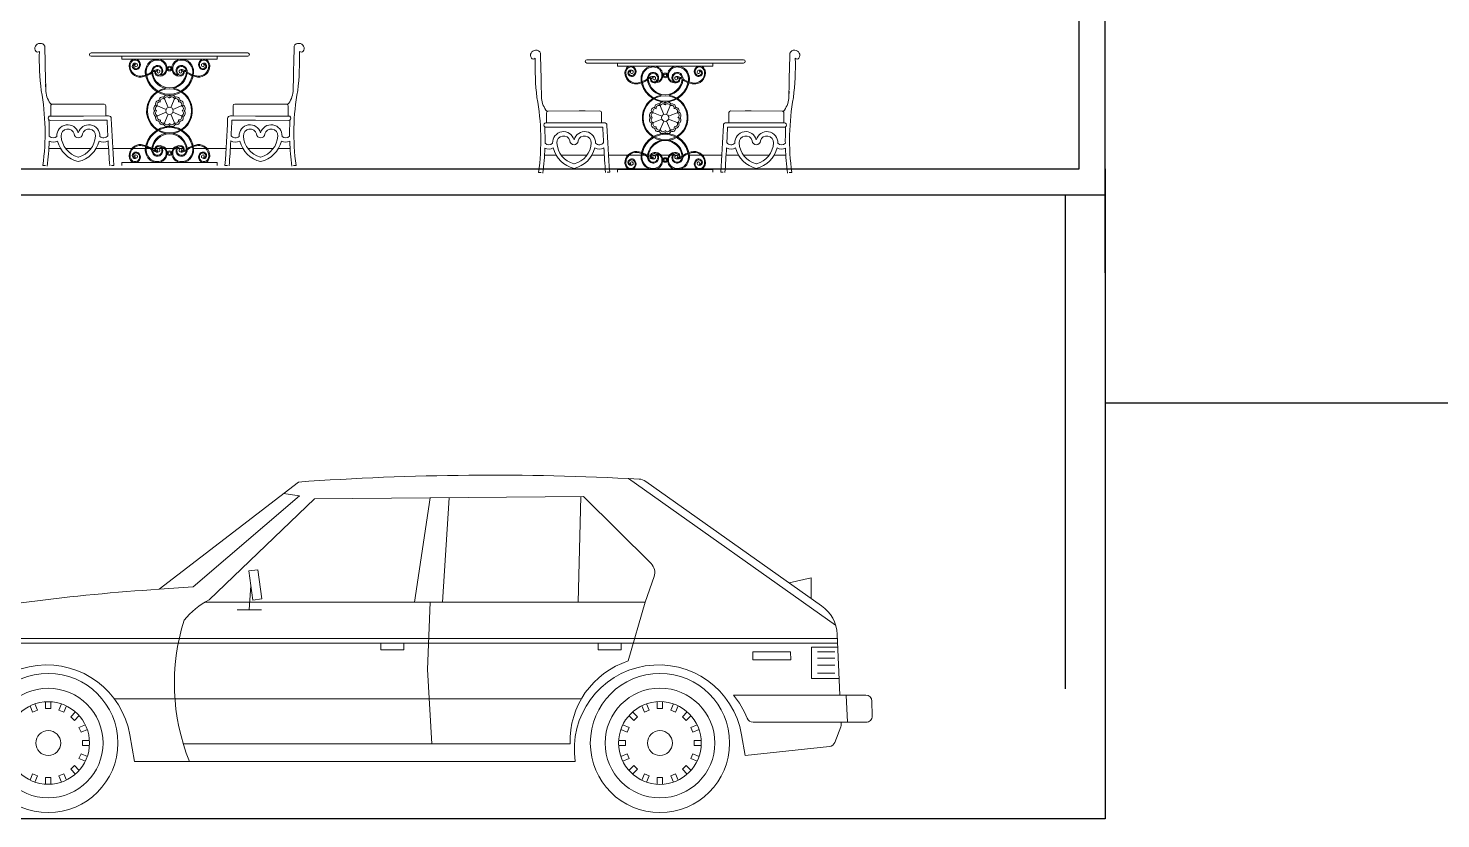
# Model space of a CAD drawing. Header units: millimetres. Extents: x 587797 to 2274247, y 1711 to 439204.
# Drawn here: x 934864 to 943014, y 238891 to 243452 of the extents above; entities that cross this region are included whole.
import ezdxf

# ---------------------------------------------------------------- set-up
doc = ezdxf.new("R2010")
doc.units = ezdxf.units.MM
doc.layers.add('finiture', color=7, linetype='Continuous', lineweight=20)

msp = doc.modelspace()

# ---------------------------------------------------------------- linework, layer by layer
for p, q in [((941078.06, 242641.185), (941078.06, 246391.185)), ((940928.06, 242641.185), (940928.06, 246241.185)), ((913928.06, 242641.185), (940928.06, 242641.185)), ((941078.06, 242041.185), (941078.06, 242641.185)), ((941078.06, 242641.185), (941078.06, 241741.185)), ((860928.06, 242491.185), (941078.06, 242491.185)), ((940848.962, 239641.185), (940848.962, 242491.185)), ((940848.962, 241741.185), (940848.962, 242491.185)), ((941078.06, 242491.185), (941078.06, 241291.185)), ((941078.06, 242041.185), (941078.06, 239641.185)), ((941078.06, 241291.185), (951165.362, 241291.185)), ((941078.06, 241291.185), (941078.06, 238891.185)), ((941078.06, 238891.185), (860698.06, 238891.185))]:
    msp.add_line(p, q)
at = {"layer": 'finiture', "linetype": 'Continuous'}
for p, q in [((935227.333, 243310.547), (936130.987, 243310.547)), ((935404.52, 243290.859), (935227.333, 243290.859)), ((935953.8, 243290.859), (936130.987, 243290.859)), ((938087.302, 243270.867), (938990.956, 243270.867)), ((938264.489, 243251.18), (938087.302, 243251.18)), ((938813.769, 243251.18), (938990.956, 243251.18))]:
    msp.add_line(p, q, dxfattribs=at)
at = {"layer": 'finiture'}
for p, q in [((935404.52, 243274.063), (935404.52, 243290.859)), ((935404.52, 243290.859), (935953.8, 243290.859)), ((935404.52, 243274.063), (935953.8, 243274.063)), ((935953.8, 243274.063), (935953.8, 243290.859)), ((938264.489, 243234.383), (938264.489, 243251.18)), ((938264.489, 243251.18), (938813.769, 243251.18)), ((938813.769, 243234.383), (938813.769, 243251.18)), ((938264.489, 243234.383), (938813.769, 243234.383)), ((935004.688, 243014.614), (935302.006, 243015.15)), ((935182.878, 243014.882), (935217.719, 243015.023)), ((935601.164, 243008.135), (935659.661, 242983.905)), ((935646.853, 243053.824), (935671.083, 242995.327)), ((935711.467, 243053.824), (935687.237, 242995.327)), ((935757.156, 243008.135), (935698.659, 242983.905)), ((936353.632, 243014.614), (936056.314, 243015.15)), ((936175.442, 243014.882), (936140.601, 243015.023)), ((938506.822, 243014.145), (938531.052, 242955.648)), ((938571.436, 243014.145), (938547.206, 242955.648)), ((935182.982, 242945.976), (934990.205, 242945.686)), ((934994.948, 242945.693), (934994.859, 243004.756)), ((935182.982, 242945.976), (935316.697, 242946.265)), ((935311.953, 242946.258), (935311.865, 243005.321)), ((935316.697, 242946.265), (935326.987, 242946.709)), ((935601.164, 242943.521), (935659.661, 242967.752)), ((935671.083, 242956.329), (935646.853, 242897.833)), ((935711.467, 242897.833), (935687.237, 242956.329)), ((935757.156, 242943.521), (935698.659, 242967.752)), ((936041.623, 242946.265), (936031.333, 242946.709)), ((936175.338, 242945.976), (936041.623, 242946.265)), ((936046.367, 242946.258), (936046.455, 243005.321)), ((936175.338, 242945.976), (936368.115, 242945.686)), ((936363.372, 242945.693), (936363.461, 243004.756)), ((937854.917, 242906.014), (937854.828, 242965.076)), ((937864.657, 242974.934), (938161.975, 242975.47)), ((938042.847, 242975.202), (938077.688, 242975.343)), ((938171.922, 242906.579), (938171.834, 242965.641)), ((938461.133, 242968.456), (938519.63, 242944.225)), ((938461.133, 242903.842), (938519.63, 242928.072)), ((938617.125, 242968.456), (938558.628, 242944.225)), ((938617.125, 242903.842), (938558.628, 242928.072)), ((938906.336, 242906.579), (938906.424, 242965.641)), ((939213.601, 242974.934), (938916.283, 242975.47)), ((939035.411, 242975.202), (939000.57, 242975.343)), ((939223.341, 242906.014), (939223.429, 242965.076)), ((935183.019, 242921.367), (934984.105, 242921.068)), ((935183.019, 242921.367), (935319.218, 242921.664)), ((936175.301, 242921.367), (936039.102, 242921.664)), ((936175.301, 242921.367), (936374.215, 242921.068)), ((938042.988, 242881.687), (937844.074, 242881.388)), ((938042.951, 242906.296), (937850.174, 242906.006)), ((938042.951, 242906.296), (938176.666, 242906.586)), ((938042.988, 242881.687), (938179.187, 242881.984)), ((938176.666, 242906.586), (938186.956, 242907.03)), ((938531.052, 242916.65), (938506.822, 242858.153)), ((938571.436, 242858.153), (938547.206, 242916.65)), ((938901.592, 242906.586), (938891.302, 242907.03)), ((939035.27, 242881.687), (938899.071, 242881.984)), ((939035.307, 242906.296), (938901.592, 242906.586)), ((939035.27, 242881.687), (939234.184, 242881.388)), ((939035.307, 242906.296), (939228.084, 242906.006)), ((934983.29, 242759.298), (935050.474, 242759.298)), ((935079.795, 242759.298), (935226.9, 242759.298)), ((935256.221, 242759.298), (935327.877, 242759.298)), ((935352.532, 242759.298), (935462.782, 242759.298)), ((935469.992, 242759.298), (935539.91, 242759.298)), ((935545.178, 242759.298), (935576.86, 242759.298)), ((935582.158, 242759.298), (935594.651, 242759.298)), ((935600.237, 242759.298), (935631.809, 242759.298)), ((935637.791, 242759.298), (935648.992, 242759.298)), ((935656.089, 242759.298), (935702.232, 242759.298)), ((935702.232, 242759.298), (935656.089, 242759.298)), ((935720.529, 242759.298), (935709.328, 242759.298)), ((935758.083, 242759.298), (935726.511, 242759.298)), ((935888.328, 242759.298), (935818.41, 242759.298)), ((936005.788, 242759.298), (935895.538, 242759.298)), ((936102.099, 242759.298), (936030.443, 242759.298)), ((936278.525, 242759.298), (936131.42, 242759.298)), ((936375.03, 242759.298), (936307.846, 242759.298)), ((937843.259, 242719.618), (937910.443, 242719.618)), ((937939.764, 242719.618), (938086.869, 242719.618)), ((938116.19, 242719.618), (938187.846, 242719.618)), ((938212.501, 242719.618), (938322.751, 242719.618)), ((938329.961, 242719.618), (938399.879, 242719.618)), ((938405.147, 242719.618), (938436.829, 242719.618)), ((938442.127, 242719.618), (938454.62, 242719.618)), ((938460.206, 242719.618), (938491.778, 242719.618)), ((938497.76, 242719.618), (938508.961, 242719.618)), ((938516.057, 242719.618), (938562.2, 242719.618)), ((938562.2, 242719.618), (938516.057, 242719.618)), ((938580.498, 242719.618), (938569.297, 242719.618)), ((938618.052, 242719.618), (938586.48, 242719.618)), ((938748.297, 242719.618), (938678.379, 242719.618)), ((938865.757, 242719.618), (938755.507, 242719.618)), ((938962.068, 242719.618), (938890.412, 242719.618)), ((939138.494, 242719.618), (938991.389, 242719.618)), ((939234.999, 242719.618), (939167.815, 242719.618)), ((934948.725, 242660.155), (934963.503, 242660.178)), ((935359.034, 242660.861), (935344.256, 242660.838)), ((935404.52, 242677.594), (935404.52, 242660.797)), ((935404.52, 242677.594), (935953.8, 242677.594)), ((935953.8, 242677.594), (935953.8, 242660.797)), ((935999.286, 242660.861), (936014.064, 242660.838)), ((936409.595, 242660.155), (936394.817, 242660.178)), ((937808.694, 242620.476), (937823.472, 242620.498)), ((938219.003, 242621.181), (938204.225, 242621.159)), ((938264.489, 242637.914), (938264.489, 242621.118)), ((938264.489, 242637.914), (938813.769, 242637.914)), ((938813.769, 242637.914), (938813.769, 242621.118)), ((938859.255, 242621.181), (938874.033, 242621.159)), ((939269.564, 242620.476), (939254.786, 242620.498)), ((936422.653, 240834.012), (935619.288, 240215.404)), ((939522.217, 240008.911), (938326.733, 240854.444)), ((939441.358, 240120.2), (938426.719, 240837.925)), ((935815.347, 240230.184), (936428.739, 240755.328)), ((936516.553, 240736.635), (935907.943, 240154.543)), ((936428.739, 240755.328), (936337.882, 240768.804)), ((938067.639, 240750.546), (936516.553, 240736.635)), ((937183.415, 240742.721), (937092.124, 240141.066)), ((937293.4, 240743.59), (937254.71, 240141.066)), ((938052.424, 240750.546), (938037.643, 240141.066)), ((938458.019, 240363.209), (938067.639, 240750.546)), ((936189.208, 240327.997), (936136.606, 240321.041)), ((936159.212, 240153.239), (936136.606, 240321.041)), ((936211.378, 240160.194), (936189.208, 240327.997)), ((936147.909, 240237.14), (936139.215, 240096.29)), ((938423.676, 240141.066), (938474.973, 240289.306)), ((939253.993, 240252.79), (939381.367, 240280.612)), ((939381.367, 240280.612), (939381.802, 240162.368)), ((935619.288, 240215.404), (935815.347, 240230.184)), ((936211.378, 240160.194), (936159.212, 240153.239)), ((939381.802, 240168.454), (939381.802, 240168.454)), ((935884.033, 240141.066), (938423.676, 240141.066)), ((936068.79, 240096.29), (936209.64, 240096.29)), ((937183.85, 240141.066), (937166.896, 239753.295)), ((938423.676, 240141.066), (938325.863, 239801.549)), ((934099.067, 239930.661), (939532.65, 239930.661)), ((939546.996, 239604.62), (939531.346, 239955.44)), ((934099.067, 239904.578), (939533.954, 239904.578)), ((936898.673, 239865.018), (936898.673, 239904.578)), ((937031.263, 239865.018), (936898.673, 239865.018)), ((937031.263, 239904.578), (937031.263, 239865.018)), ((938152.844, 239865.018), (938152.844, 239904.578)), ((938285, 239865.018), (938152.844, 239865.018)), ((938285, 239904.578), (938285, 239865.018)), ((939262.688, 239854.15), (939044.892, 239854.15)), ((939044.892, 239854.15), (939044.892, 239807.635)), ((939263.123, 239807.635), (939262.688, 239854.15)), ((939383.54, 239881.973), (939383.54, 239699.824)), ((939534.823, 239881.973), (939383.54, 239881.973)), ((939417.883, 239854.15), (939517.869, 239854.15)), ((937166.896, 239753.295), (937192.979, 239323.79)), ((939044.892, 239807.635), (939263.123, 239807.635)), ((939417.883, 239818.069), (939517.869, 239818.069)), ((939417.883, 239777.639), (939517.869, 239777.639)), ((939383.54, 239699.824), (939543.083, 239699.824)), ((939417.883, 239731.994), (939517.869, 239731.994)), ((938933.169, 239604.62), (939696.105, 239604.62)), ((939590.468, 239448.121), (939583.512, 239604.62)), ((934874.61, 239542.89), (934889.825, 239505.939)), ((934889.825, 239505.939), (934917.648, 239517.241)), ((934902.432, 239554.193), (934917.648, 239517.241)), ((934964.598, 239566.8), (934964.598, 239526.805)), ((934964.598, 239526.805), (934995.028, 239526.805)), ((934995.028, 239566.8), (934995.028, 239526.805)), ((935057.193, 239554.193), (935041.543, 239517.241)), ((935041.543, 239517.241), (935069.8, 239505.939)), ((935085.015, 239542.89), (935069.8, 239505.939)), ((935137.617, 239507.677), (935109.36, 239479.421)), ((935361.498, 239582.884), (938055.467, 239582.884)), ((938351.077, 239507.677), (938379.334, 239479.421)), ((938403.678, 239542.89), (938418.894, 239505.939)), ((938418.894, 239505.939), (938447.151, 239517.241)), ((938431.501, 239554.193), (938447.151, 239517.241)), ((938493.666, 239566.8), (938493.666, 239526.805)), ((938493.666, 239526.805), (938524.096, 239526.805)), ((938524.096, 239566.8), (938524.096, 239526.805)), ((938586.261, 239554.193), (938571.046, 239517.241)), ((938571.046, 239517.241), (938598.868, 239505.939)), ((938614.084, 239542.89), (938598.868, 239505.939)), ((938666.685, 239507.677), (938638.428, 239479.421)), ((939733.491, 239484.202), (939731.752, 239569.408)), ((935109.36, 239479.421), (935130.661, 239458.119)), ((935158.918, 239486.376), (935130.661, 239458.119)), ((935194.13, 239433.34), (935157.179, 239418.125)), ((938294.563, 239433.34), (938331.515, 239418.125)), ((938329.776, 239486.376), (938358.033, 239458.119)), ((938358.033, 239458.119), (938379.334, 239479.421)), ((938638.428, 239479.421), (938659.729, 239458.119)), ((938688.421, 239486.376), (938659.729, 239458.119)), ((938723.199, 239433.34), (938686.247, 239418.125)), ((939045.762, 239448.121), (939697.844, 239448.121)), ((939517.435, 239331.181), (939552.212, 239422.472)), ((939554.386, 239436.818), (939553.951, 239448.121)), ((935157.179, 239418.125), (935168.917, 239390.303)), ((935205.868, 239405.518), (935168.917, 239390.303)), ((935218.04, 239343.353), (935178.046, 239343.353)), ((935178.046, 239343.353), (935178.046, 239313.357)), ((935476.699, 239221.196), (935450.616, 239374.653)), ((938270.654, 239343.353), (938310.648, 239343.353)), ((938282.826, 239405.518), (938319.777, 239390.303)), ((938310.648, 239313.357), (938310.648, 239343.353)), ((938319.777, 239390.303), (938331.515, 239418.125)), ((938686.247, 239418.125), (938697.985, 239390.303)), ((938734.936, 239405.518), (938697.985, 239390.303)), ((938707.114, 239343.353), (938707.114, 239313.357)), ((938747.543, 239343.353), (938707.114, 239343.353)), ((939000.116, 239255.539), (938979.684, 239374.653)), ((935168.917, 239266.407), (935157.179, 239238.585)), ((935205.868, 239251.192), (935168.917, 239266.407)), ((935218.04, 239313.357), (935178.046, 239313.357)), ((935758.834, 239323.79), (937991.128, 239323.79)), ((938270.654, 239313.357), (938310.648, 239313.357)), ((938282.826, 239251.192), (938319.777, 239266.407)), ((938331.515, 239238.585), (938319.777, 239266.407)), ((938697.985, 239266.407), (938686.247, 239238.585)), ((938734.936, 239251.192), (938697.985, 239266.407)), ((938747.543, 239313.357), (938707.114, 239313.357)), ((939000.116, 239255.539), (939487.874, 239308.14)), ((935130.661, 239198.591), (935109.36, 239177.289)), ((935137.617, 239149.032), (935109.36, 239177.289)), ((935158.918, 239170.334), (935130.661, 239198.591)), ((935194.13, 239222.935), (935157.179, 239238.585)), ((935476.699, 239221.196), (938020.254, 239221.196)), ((938294.563, 239222.935), (938331.515, 239238.585)), ((938329.776, 239170.334), (938358.033, 239198.591)), ((938351.077, 239149.032), (938379.334, 239177.289)), ((938379.334, 239177.289), (938358.033, 239198.591)), ((938659.729, 239198.591), (938638.428, 239177.289)), ((938666.685, 239149.032), (938638.428, 239177.289)), ((938688.421, 239170.334), (938659.729, 239198.591)), ((938723.199, 239222.935), (938686.247, 239238.585)), ((934874.61, 239113.82), (934889.825, 239150.771)), ((934917.648, 239139.468), (934889.825, 239150.771)), ((934902.432, 239102.517), (934917.648, 239139.468)), ((934964.598, 239089.91), (934964.598, 239129.905)), ((934995.028, 239129.905), (934964.598, 239129.905)), ((934995.028, 239089.91), (934995.028, 239129.905)), ((935069.8, 239150.771), (935041.543, 239139.468)), ((935057.193, 239102.517), (935041.543, 239139.468)), ((935085.015, 239113.82), (935069.8, 239150.771)), ((938403.678, 239113.82), (938418.894, 239150.771)), ((938447.151, 239139.468), (938418.894, 239150.771)), ((938431.501, 239102.517), (938447.151, 239139.468)), ((938524.096, 239129.905), (938493.666, 239129.905)), ((938493.666, 239089.91), (938493.666, 239129.905)), ((938524.096, 239089.91), (938524.096, 239129.905)), ((938598.868, 239150.771), (938571.046, 239139.468)), ((938586.261, 239102.517), (938571.046, 239139.468)), ((938614.084, 239113.82), (938598.868, 239150.771))]:
    msp.add_line(p, q, dxfattribs=at)
for centre, radius in [((935679.16, 243219.778), 13.301), ((935679.16, 243219.778), 8.068), ((938539.129, 243180.098), 13.301), ((938539.129, 243180.098), 8.068), ((935679.16, 242975.828), 126.878), ((938539.129, 242936.149), 126.878), ((935679.16, 242975.828), 21.106), ((938539.129, 242936.149), 21.106), ((935679.16, 242731.879), 13.301), ((935679.16, 242731.879), 8.068), ((938539.129, 242692.199), 13.301), ((938539.129, 242692.199), 8.068), ((934979.813, 239328.138), 401.683), ((938508.881, 239328.138), 401.683), ((934979.813, 239328.138), 316.042), ((938508.881, 239328.138), 316.477), ((934979.813, 239328.138), 238.227), ((938508.881, 239328.138), 238.662), ((938508.881, 239328.138), 238.662), ((934979.813, 239328.138), 71.729), ((938508.881, 239328.138), 71.729)]:
    msp.add_circle(centre, radius, dxfattribs=at)
for centre, radius, start, end in [((934930.733, 243336.23), 28.565, 90, 215.6526167), ((934936.34, 243341.172), 24.28, 16.9292952, 103.3522929), ((916177.796, 242789.697), 18790.075, 0.9021102, 1.7050031), ((955180.524, 242789.697), 18790.075, 178.2949969, 179.0978898), ((936421.98, 243341.172), 24.28, 76.6477071, 163.0707048), ((936427.588, 243336.23), 28.565, 324.3473833, 90), ((934918.152, 243328.434), 13.835, 219.7868664, 317.8231775), ((936554.095, 243285.234), 1626.043, 178.805022, 186.7972905), ((935490.79, 243235.319), 43.937, 153.5386224, 180), ((935480.412, 243242.847), 31.364, 101.1512665, 157.4042653), ((935490.79, 243235.319), 38.705, 153.5386224, 180.2301814), ((935480.412, 243242.847), 26.132, 103.4222769, 157.4042653), ((935480.408, 243234.847), 15.99, 79.5327393, 188.2805939), ((935480.692, 243234.259), 39.825, 83.1603246, 100.5699559), ((935480.692, 243234.259), 34.592, 83.1603246, 100.5699559), ((935483.232, 243238.923), 11.648, 7.4354882, 89.601673), ((935480.412, 243242.847), 31.364, 310.0659574, 81.9368105), ((935480.412, 243242.847), 26.132, 310.0659574, 80.3080036), ((935609.656, 243206.219), 67.992, 101.1512665, 157.4042653), ((935609.588, 243206.27), 62.677, 101.7059707, 157.4231482), ((935609.936, 243197.631), 76.453, 83.1603246, 100.5699559), ((935609.936, 243197.631), 71.22, 83.1603246, 100.5699559), ((935612.14, 243220.636), 48.12, 9.4446283, 82.504445), ((935612.14, 243220.636), 53.353, 9.4446283, 82.504445), ((935746.18, 243220.636), 53.353, 97.495555, 170.5553717), ((935746.18, 243220.636), 48.12, 97.495555, 170.5553717), ((935748.385, 243197.631), 76.453, 79.4300441, 96.8396754), ((935748.385, 243197.631), 71.22, 79.4300441, 96.8396754), ((935748.732, 243206.27), 62.677, 22.5768518, 78.2940293), ((935748.664, 243206.219), 67.992, 22.5957347, 78.8487335), ((935877.908, 243242.847), 31.364, 98.0631895, 229.9340426), ((935877.908, 243242.847), 26.132, 99.6919964, 229.9340426), ((935875.088, 243238.923), 11.648, 90.398327, 172.5645118), ((935877.628, 243234.259), 39.825, 79.4300441, 96.8396754), ((935877.628, 243234.259), 34.592, 79.4300441, 96.8396754), ((935877.912, 243234.847), 15.99, 351.7194061, 100.4672607), ((935877.908, 243242.847), 31.364, 22.5957347, 78.8487335), ((935877.908, 243242.847), 26.132, 22.5957347, 76.5777231), ((935867.53, 243235.319), 38.705, 359.7698186, 26.4613776), ((935867.53, 243235.319), 43.937, 0, 26.4613776), ((934804.225, 243285.234), 1626.043, 353.2027095, 1.194978), ((936440.168, 243328.434), 13.835, 222.1768225, 320.2131336), ((937790.701, 243296.551), 28.565, 90, 215.6526167), ((937778.121, 243288.754), 13.835, 219.7868664, 317.8231775), ((939414.064, 243245.555), 1626.043, 178.805022, 186.7972905), ((937796.309, 243301.492), 24.28, 16.9292952, 103.3522929), ((919037.765, 242750.018), 18790.075, 0.9021102, 1.7050031), ((958040.493, 242750.018), 18790.075, 178.2949969, 179.0978898), ((939281.949, 243301.492), 24.28, 76.6477071, 163.0707048), ((937664.194, 243245.555), 1626.043, 353.2027095, 1.194978), ((939287.556, 243296.551), 28.565, 324.3473833, 90), ((939300.137, 243288.754), 13.835, 222.1768225, 320.2131336), ((935511.152, 243234.727), 64.302, 179.4720517, 274.7367452), ((935511.152, 243234.727), 59.069, 179.4720517, 274.7367452), ((935486.406, 243235.72), 22.052, 188.2805939, 310.0659574), ((935480.408, 243234.847), 10.758, 79.5327393, 188.2805939), ((935486.406, 243235.72), 16.819, 188.2805939, 310.0659574), ((935486.056, 243238.45), 7.894, 117.905286, 266.3196416), ((935486.111, 243239.299), 8.744, 266.3196416, 7.4354882), ((935495.183, 243315.11), 140.802, 278.5143969, 289.1865961), ((935492.979, 243323.355), 154.505, 278.741979, 288.7015921), ((935618.762, 243199.151), 79.223, 153.4259901, 183.260301), ((935681.612, 243208.547), 142.624, 185.593843, 269.0149029), ((935618.823, 243199.129), 74.054, 153.4238562, 183.0759505), ((935681.612, 243208.547), 137.391, 185.593843, 268.6744395), ((935495.183, 243315.11), 140.802, 291.3473499, 303.0299895), ((935492.979, 243323.355), 154.505, 290.6568161, 301.6404958), ((935571.218, 243198.16), 1.308, 303.0299895, 313.2387334), ((935615.753, 243150.799), 63.704, 128.4485271, 133.2387334), ((935573.344, 243192.93), 1.308, 301.6404958, 315.188263), ((935573.344, 243192.93), 1.308, 301.6404958, 315.188263), ((935615.753, 243150.799), 58.471, 132.0512209, 135.188263), ((935620.034, 243198.692), 43.937, 153.5386224, 180), ((935681.612, 243208.547), 105.996, 185.593843, 255.7574835), ((935609.656, 243206.219), 31.364, 101.1512665, 157.4042653), ((935620.034, 243198.692), 38.705, 153.5386224, 180.2301814), ((935681.612, 243208.547), 100.763, 185.593843, 268.6055909), ((935615.753, 243150.799), 58.471, 110.2759166, 125.9922946), ((935615.753, 243150.799), 63.704, 95.496804, 122.2100251), ((935609.656, 243206.219), 26.132, 103.4222769, 157.4042653), ((935609.651, 243198.219), 15.99, 152.3223958, 188.2805939), ((935615.65, 243199.092), 22.052, 188.2805939, 268.4862576), ((935609.651, 243198.219), 10.758, 79.5327393, 188.2805939), ((935615.65, 243199.092), 16.819, 188.2805939, 310.0659574), ((935609.936, 243197.631), 39.825, 83.1603246, 100.5699559), ((935609.936, 243197.631), 34.592, 83.1603246, 100.5699559), ((935615.753, 243150.799), 58.471, 95.496804, 98.9031987), ((935615.3, 243201.822), 7.894, 117.905286, 266.3196416), ((935609.651, 243198.219), 15.99, 79.5327393, 90), ((935612.475, 243202.295), 11.648, 7.4354882, 89.601673), ((935609.656, 243206.219), 31.364, 310.0659574, 81.9368105), ((935609.656, 243206.219), 26.132, 310.0659574, 80.3080036), ((935615.354, 243202.671), 8.744, 266.3196416, 7.4354882), ((935615.033, 243175.74), 1.308, 80.3751608, 88.4862575), ((935622.501, 243219.778), 43.358, 260.3751608, 13.2734446), ((935622.501, 243219.778), 38.126, 281.4592373, 13.2734446), ((935676.708, 243208.547), 100.763, 271.3944091, 354.0530255), ((935676.708, 243208.547), 142.624, 270.9850971, 354.406157), ((935676.708, 243208.547), 137.391, 271.3255605, 354.406157), ((935735.819, 243219.778), 43.358, 166.7265554, 279.6248392), ((935735.819, 243219.778), 38.126, 166.7265554, 258.5407627), ((935676.708, 243208.547), 105.996, 284.2425165, 351.8348166), ((935748.664, 243206.219), 31.364, 98.0631895, 229.9340426), ((935748.664, 243206.219), 26.132, 99.6919964, 229.9340426), ((935742.67, 243199.092), 16.819, 229.9340426, 351.7194061), ((935742.966, 243202.671), 8.744, 172.5645118, 273.6803584), ((935745.845, 243202.295), 11.648, 90.398327, 172.5645118), ((935743.287, 243175.74), 1.308, 91.5137424, 99.6248392), ((935742.67, 243199.092), 22.052, 271.5137424, 351.7194061), ((935743.02, 243201.822), 7.894, 273.6803584, 62.094714), ((935748.385, 243197.631), 39.825, 79.4300441, 96.8396754), ((935748.385, 243197.631), 34.592, 79.4300441, 96.8396754), ((935748.669, 243198.219), 15.99, 75.3346911, 100.4672607), ((935748.669, 243198.219), 10.758, 351.7194061, 100.4672607), ((935742.567, 243150.799), 63.704, 59.6118858, 80.8314951), ((935748.664, 243206.219), 31.364, 22.5957347, 78.8487335), ((935748.664, 243206.219), 26.132, 358.9733017, 76.5777231), ((935748.669, 243198.219), 15.99, 351.7194061, 27.6776042), ((935742.567, 243150.799), 58.471, 54.0077054, 69.7240834), ((935738.286, 243198.692), 43.937, 1.5632686, 26.4613776), ((935865.341, 243323.355), 154.505, 237.1933209, 249.3431839), ((935863.137, 243315.11), 140.802, 234.9158778, 248.6526501), ((935739.498, 243199.129), 74.054, 356.9240495, 26.5761438), ((935739.558, 243199.151), 79.223, 356.739699, 26.5740099), ((935865.341, 243323.355), 154.505, 251.2984079, 261.258021), ((935863.137, 243315.11), 140.802, 250.8134039, 261.4856031), ((935847.168, 243234.727), 64.302, 265.2632548, 0.5279483), ((935847.168, 243234.727), 59.069, 265.2632548, 0.5279483), ((935871.914, 243235.72), 22.052, 229.9340426, 351.7194061), ((935871.914, 243235.72), 16.819, 229.9340426, 351.7194061), ((935872.209, 243239.299), 8.744, 172.5645118, 273.6803584), ((935872.264, 243238.45), 7.894, 273.6803584, 62.094714), ((935877.912, 243234.847), 10.758, 351.7194061, 100.4672607), ((938371.121, 243195.047), 64.302, 179.4720517, 274.7367452), ((938350.759, 243195.64), 43.937, 153.5386224, 180), ((938340.381, 243203.167), 31.364, 101.1512665, 157.4042653), ((938371.121, 243195.047), 59.069, 179.4720517, 274.7367452), ((938350.759, 243195.64), 38.705, 153.5386224, 180.2301814), ((938340.381, 243203.167), 26.132, 103.4222769, 157.4042653), ((938340.377, 243195.168), 15.99, 79.5327393, 188.2805939), ((938346.375, 243196.041), 22.052, 188.2805939, 310.0659574), ((938340.377, 243195.168), 10.758, 79.5327393, 188.2805939), ((938346.375, 243196.041), 16.819, 188.2805939, 310.0659574), ((938340.661, 243194.58), 39.825, 83.1603246, 100.5699559), ((938340.661, 243194.58), 34.592, 83.1603246, 100.5699559), ((938346.025, 243198.77), 7.894, 117.905286, 266.3196416), ((938343.201, 243199.244), 11.648, 7.4354882, 89.601673), ((938340.381, 243203.167), 31.364, 310.0659574, 81.9368105), ((938340.381, 243203.167), 26.132, 310.0659574, 80.3080036), ((938346.08, 243199.619), 8.744, 266.3196416, 7.4354882), ((938478.731, 243159.471), 79.223, 153.4259901, 183.260301), ((938478.791, 243159.449), 74.054, 153.4238562, 183.0759505), ((938469.625, 243166.539), 67.992, 101.1512665, 157.4042653), ((938469.557, 243166.59), 62.677, 101.7059707, 157.4231482), ((938480.003, 243159.012), 43.937, 153.5386224, 180), ((938469.625, 243166.539), 31.364, 101.1512665, 157.4042653), ((938480.003, 243159.012), 38.705, 153.5386224, 180.2301814), ((938475.722, 243111.119), 63.704, 95.496804, 122.2100251), ((938469.625, 243166.539), 26.132, 103.4222769, 157.4042653), ((938469.904, 243157.952), 76.453, 83.1603246, 100.5699559), ((938469.904, 243157.952), 71.22, 83.1603246, 100.5699559), ((938469.62, 243158.54), 10.758, 79.5327393, 188.2805939), ((938469.904, 243157.952), 39.825, 83.1603246, 100.5699559), ((938469.904, 243157.952), 34.592, 83.1603246, 100.5699559), ((938475.722, 243111.119), 58.471, 95.496804, 98.9031987), ((938475.269, 243162.142), 7.894, 117.905286, 266.3196416), ((938469.62, 243158.54), 15.99, 79.5327393, 90), ((938472.444, 243162.616), 11.648, 7.4354882, 89.601673), ((938469.625, 243166.539), 31.364, 310.0659574, 81.9368105), ((938469.625, 243166.539), 26.132, 310.0659574, 80.3080036), ((938482.47, 243180.098), 43.358, 260.3751608, 13.2734446), ((938472.109, 243180.956), 48.12, 9.4446283, 82.504445), ((938472.109, 243180.956), 53.353, 9.4446283, 82.504445), ((938482.47, 243180.098), 38.126, 281.4592373, 13.2734446), ((938595.788, 243180.098), 43.358, 166.7265554, 279.6248392), ((938606.149, 243180.956), 53.353, 97.495555, 170.5553717), ((938595.788, 243180.098), 38.126, 166.7265554, 258.5407627), ((938606.149, 243180.956), 48.12, 97.495555, 170.5553717), ((938608.633, 243166.539), 31.364, 98.0631895, 229.9340426), ((938608.633, 243166.539), 26.132, 99.6919964, 229.9340426), ((938605.814, 243162.616), 11.648, 90.398327, 172.5645118), ((938608.353, 243157.952), 76.453, 79.4300441, 96.8396754), ((938608.353, 243157.952), 71.22, 79.4300441, 96.8396754), ((938602.989, 243162.142), 7.894, 273.6803584, 62.094714), ((938608.353, 243157.952), 39.825, 79.4300441, 96.8396754), ((938608.353, 243157.952), 34.592, 79.4300441, 96.8396754), ((938608.638, 243158.54), 15.99, 75.3346911, 100.4672607), ((938608.638, 243158.54), 10.758, 351.7194061, 100.4672607), ((938602.536, 243111.119), 63.704, 59.6118858, 80.8314951), ((938608.633, 243166.539), 31.364, 22.5957347, 78.8487335), ((938608.633, 243166.539), 26.132, 358.9733017, 76.5777231), ((938608.701, 243166.59), 62.677, 22.5768518, 78.2940293), ((938608.633, 243166.539), 67.992, 22.5957347, 78.8487335), ((938598.255, 243159.012), 43.937, 1.5632686, 26.4613776), ((938599.466, 243159.449), 74.054, 356.9240495, 26.5761438), ((938599.527, 243159.471), 79.223, 356.739699, 26.5740099), ((938707.137, 243195.047), 64.302, 265.2632548, 0.5279483), ((938707.137, 243195.047), 59.069, 265.2632548, 0.5279483), ((938737.877, 243203.167), 31.364, 98.0631895, 229.9340426), ((938737.877, 243203.167), 26.132, 99.6919964, 229.9340426), ((938731.883, 243196.041), 22.052, 229.9340426, 351.7194061), ((938731.883, 243196.041), 16.819, 229.9340426, 351.7194061), ((938732.178, 243199.619), 8.744, 172.5645118, 273.6803584), ((938735.057, 243199.244), 11.648, 90.398327, 172.5645118), ((938732.233, 243198.77), 7.894, 273.6803584, 62.094714), ((938737.597, 243194.58), 39.825, 79.4300441, 96.8396754), ((938737.597, 243194.58), 34.592, 79.4300441, 96.8396754), ((938737.881, 243195.168), 15.99, 351.7194061, 100.4672607), ((938737.881, 243195.168), 10.758, 351.7194061, 100.4672607), ((938737.877, 243203.167), 31.364, 22.5957347, 78.8487335), ((938737.877, 243203.167), 26.132, 22.5957347, 76.5777231), ((938727.499, 243195.64), 38.705, 359.7698186, 26.4613776), ((938727.499, 243195.64), 43.937, 0, 26.4613776), ((933577.366, 242847.262), 1384.065, 352.2306003, 10.2177368), ((903423.332, 242683.435), 31544.538, 0.7341172, 0.8101212), ((935111.433, 243104.985), 147.183, 186.7848961, 219.3658831), ((935679.16, 242975.828), 132.111, 100.3017692, 79.6982308), ((936246.887, 243104.985), 147.183, 320.6341169, 353.2151039), ((967934.988, 242683.435), 31544.538, 179.1898788, 179.2658828), ((937780.954, 242847.262), 1384.065, 169.7822632, 187.7693997), ((906283.301, 242643.755), 31544.538, 0.7341172, 0.8101212), ((938355.152, 243275.43), 140.802, 278.5143969, 289.1865961), ((938352.948, 243283.675), 154.505, 278.741979, 288.7015921), ((938541.581, 243168.868), 142.624, 185.593843, 269.0149029), ((938541.581, 243168.868), 137.391, 185.593843, 268.6744395), ((938355.152, 243275.43), 140.802, 291.3473499, 303.0299895), ((938352.948, 243283.675), 154.505, 290.6568161, 301.6404958), ((938431.187, 243158.481), 1.308, 303.0299895, 313.2387334), ((938475.722, 243111.119), 63.704, 128.4485271, 133.2387334), ((938433.313, 243153.25), 1.308, 301.6404958, 315.188263), ((938433.313, 243153.25), 1.308, 301.6404958, 315.188263), ((938475.722, 243111.119), 58.471, 132.0512209, 135.188263), ((938541.581, 243168.868), 105.996, 185.593843, 255.7574835), ((938541.581, 243168.868), 100.763, 185.593843, 268.6055909), ((938475.722, 243111.119), 58.471, 110.2759166, 125.9922946), ((938469.62, 243158.54), 15.99, 152.3223958, 188.2805939), ((938475.619, 243159.413), 22.052, 188.2805939, 268.4862576), ((938475.619, 243159.413), 16.819, 188.2805939, 310.0659574), ((938475.323, 243162.992), 8.744, 266.3196416, 7.4354882), ((938475.002, 243136.061), 1.308, 80.3751608, 88.4862575), ((938536.677, 243168.868), 100.763, 271.3944091, 354.0530255), ((938536.677, 243168.868), 142.624, 270.9850971, 354.406157), ((938536.677, 243168.868), 137.391, 271.3255605, 354.406157), ((938536.677, 243168.868), 105.996, 284.2425165, 351.8348166), ((938602.639, 243159.413), 16.819, 229.9340426, 351.7194061), ((938602.934, 243162.992), 8.744, 172.5645118, 273.6803584), ((938603.256, 243136.061), 1.308, 91.5137424, 99.6248392), ((938602.639, 243159.413), 22.052, 271.5137424, 351.7194061), ((938608.638, 243158.54), 15.99, 351.7194061, 27.6776042), ((938602.536, 243111.119), 58.471, 54.0077054, 69.7240834), ((938725.31, 243283.675), 154.505, 237.1933209, 249.3431839), ((938723.106, 243275.43), 140.802, 234.9158778, 248.6526501), ((938725.31, 243283.675), 154.505, 251.2984079, 261.258021), ((938723.106, 243275.43), 140.802, 250.8134039, 261.4856031), ((970794.957, 242643.755), 31544.538, 179.1898788, 179.2658828), ((935004.703, 243004.77), 9.844, 90.086094, 180.0860941), ((935302.021, 243005.306), 9.844, 0.0860941, 90.086094), ((937875.187, 243091.818), 2567.363, 181.7754051, 181.7773898), ((935607.181, 242990.146), 18.969, 108.4944128, 229.0055872), ((935607.181, 242990.146), 18.969, 108.4944128, 229.0055872), ((935618.14, 243016.601), 18.969, 85.9944127, 206.5055872), ((935624.024, 243012.355), 15.972, 79.5307827, 209.8546168), ((935638.387, 243036.849), 18.969, 63.4944128, 184.0055872), ((935642.199, 243030.675), 15.972, 57.0307826, 187.3546168), ((935664.843, 243047.807), 18.969, 40.9944128, 161.5055872), ((935666.002, 243040.644), 15.972, 34.5307826, 164.8546169), ((935693.477, 243047.807), 18.969, 18.4944128, 139.0055872), ((935691.807, 243040.746), 15.972, 12.0307826, 142.3546168), ((935715.687, 243030.964), 15.972, 349.5307826, 119.8546169), ((935719.933, 243036.849), 18.969, 355.9944128, 116.5055872), ((935734.006, 243012.789), 15.972, 327.0307826, 97.3546169), ((935740.181, 243016.601), 18.969, 333.4944128, 94.0055873), ((935751.139, 242990.146), 18.969, 310.9944128, 71.5055872), ((936056.299, 243005.306), 9.844, 89.913906, 179.9139059), ((933483.133, 243091.818), 2567.363, 358.2226102, 358.2245949), ((936353.617, 243004.77), 9.844, 359.9139059, 89.913906), ((936437.335, 242807.582), 1384.065, 352.2306003, 10.2177368), ((937971.402, 243065.306), 147.183, 186.7848961, 219.3658831), ((938539.129, 242936.149), 132.111, 100.3017692, 79.6982308), ((938498.356, 242997.169), 18.969, 63.4944128, 184.0055872), ((938502.168, 242990.995), 15.972, 57.0307826, 187.3546168), ((938524.812, 243008.127), 18.969, 40.9944128, 161.5055872), ((938525.971, 243000.964), 15.972, 34.5307826, 164.8546169), ((938553.446, 243008.127), 18.969, 18.4944128, 139.0055872), ((938551.776, 243001.066), 15.972, 12.0307826, 142.3546168), ((938575.656, 242991.285), 15.972, 349.5307826, 119.8546169), ((938579.902, 242997.169), 18.969, 355.9944128, 116.5055872), ((939106.856, 243065.306), 147.183, 320.6341169, 353.2151039), ((940640.923, 242807.582), 1384.065, 169.7822632, 187.7693997), ((934990.963, 242933.383), 12.327, 86.6468878, 273.5253003), ((935327.666, 242930.974), 15.75, 2.5571974, 92.4706111), ((945739.345, 243395.972), 10406.307, 182.5571974, 184.0508013), ((935607.181, 242961.511), 18.969, 130.9944128, 251.5055872), ((935607.181, 242961.511), 18.969, 130.9944128, 251.5055872), ((935614.243, 242988.475), 15.972, 102.0307827, 232.3546169), ((935614.345, 242962.67), 15.972, 124.5307826, 254.8546169), ((935618.14, 242935.056), 18.969, 153.4944128, 274.0055873), ((935624.314, 242938.868), 15.972, 147.0307826, 277.3546169), ((935734.296, 242939.301), 15.972, 259.5307827, 29.8546168), ((935740.181, 242935.056), 18.969, 265.9944127, 26.5055872), ((935744.077, 242963.181), 15.972, 282.0307827, 52.3546169), ((935743.975, 242988.987), 15.972, 304.5307826, 74.8546169), ((935751.139, 242961.511), 18.969, 288.4944128, 49.0055872), ((925618.975, 243395.972), 10406.307, 355.9491987, 357.4428026), ((936030.654, 242930.974), 15.75, 87.5293889, 177.4428026), ((936367.357, 242933.383), 12.327, 266.4746997, 93.3531122), ((937864.672, 242965.091), 9.844, 90.086094, 180.0860941), ((938161.99, 242965.626), 9.844, 0.0860941, 90.086094), ((940735.156, 243052.139), 2567.363, 181.7754051, 181.7773898), ((938467.15, 242950.466), 18.969, 108.4944128, 229.0055872), ((938467.15, 242950.466), 18.969, 108.4944128, 229.0055872), ((938467.15, 242921.831), 18.969, 130.9944128, 251.5055872), ((938467.15, 242921.831), 18.969, 130.9944128, 251.5055872), ((938474.212, 242948.796), 15.972, 102.0307827, 232.3546169), ((938474.314, 242922.99), 15.972, 124.5307826, 254.8546169), ((938478.108, 242976.921), 18.969, 85.9944127, 206.5055872), ((938483.993, 242972.676), 15.972, 79.5307827, 209.8546168), ((938593.975, 242973.109), 15.972, 327.0307826, 97.3546169), ((938600.149, 242976.921), 18.969, 333.4944128, 94.0055873), ((938604.046, 242923.502), 15.972, 282.0307827, 52.3546169), ((938603.944, 242949.307), 15.972, 304.5307826, 74.8546169), ((938611.108, 242950.466), 18.969, 310.9944128, 71.5055872), ((938611.108, 242921.831), 18.969, 288.4944128, 49.0055872), ((938916.268, 242965.626), 9.844, 89.913906, 179.9139059), ((936343.102, 243052.139), 2567.363, 358.2226102, 358.2245949), ((939213.586, 242965.091), 9.844, 359.9139059, 89.913906), ((933577.366, 242847.262), 1408.674, 359.2594694, 3.003307), ((935092.545, 242832.493), 62.987, 15.1339054, 183.4392119), ((935092.545, 242832.493), 38.378, 15.1339054, 183.4392119), ((935214.149, 242832.493), 62.987, 356.5607881, 164.8660946), ((935214.149, 242832.493), 38.378, 356.5607881, 164.8660946), ((945739.345, 243395.972), 10430.916, 182.6062165, 183.0973057), ((935681.612, 242743.109), 142.624, 91.3255605, 174.406157), ((935681.612, 242743.109), 137.391, 91.3255605, 174.406157), ((935681.612, 242743.109), 105.996, 104.2425165, 174.406157), ((935681.612, 242743.109), 100.763, 91.3944091, 174.406157), ((935638.387, 242914.808), 18.969, 175.9944128, 296.5055872), ((935642.633, 242920.693), 15.972, 169.5307826, 299.8546169), ((935664.843, 242903.85), 18.969, 198.4944128, 319.0055872), ((935666.513, 242910.911), 15.972, 192.0307826, 322.3546168), ((935692.318, 242911.013), 15.972, 214.5307826, 344.8546169), ((935693.477, 242903.85), 18.969, 220.9944128, 341.5055872), ((935676.708, 242743.109), 100.763, 5.593843, 88.6055909), ((935676.708, 242743.109), 137.391, 5.593843, 88.6744395), ((935676.708, 242743.109), 142.624, 5.593843, 88.6744395), ((935676.708, 242743.109), 105.996, 5.593843, 75.7574835), ((935716.121, 242920.982), 15.972, 237.0307826, 7.3546168), ((935719.933, 242914.808), 18.969, 243.4944128, 4.0055872), ((925618.975, 243395.972), 10430.916, 356.9026943, 357.3937835), ((936144.171, 242832.493), 62.987, 15.1339054, 183.4392119), ((936144.171, 242832.493), 38.378, 15.1339054, 183.4392119), ((936265.775, 242832.493), 62.987, 356.5607881, 164.8660946), ((936265.775, 242832.493), 38.378, 356.5607881, 164.8660946), ((937780.954, 242847.262), 1408.674, 176.996693, 180.7405306), ((937850.932, 242893.703), 12.327, 86.6468878, 273.5253003), ((936437.335, 242807.582), 1408.674, 359.2594694, 3.003307), ((937952.514, 242792.814), 62.987, 15.1339054, 183.4392119), ((938074.118, 242792.814), 62.987, 356.5607881, 164.8660946), ((948599.314, 243356.292), 10430.916, 182.6062165, 183.0973057), ((938187.635, 242891.294), 15.75, 2.5571974, 92.4706111), ((948599.314, 243356.292), 10406.307, 182.5571974, 184.0508013), ((938541.581, 242703.43), 142.624, 91.3255605, 174.406157), ((938478.108, 242895.376), 18.969, 153.4944128, 274.0055873), ((938484.283, 242899.188), 15.972, 147.0307826, 277.3546169), ((938498.356, 242875.128), 18.969, 175.9944128, 296.5055872), ((938502.602, 242881.013), 15.972, 169.5307826, 299.8546169), ((938524.812, 242864.17), 18.969, 198.4944128, 319.0055872), ((938526.482, 242871.232), 15.972, 192.0307826, 322.3546168), ((938552.287, 242871.333), 15.972, 214.5307826, 344.8546169), ((938553.446, 242864.17), 18.969, 220.9944128, 341.5055872), ((938536.677, 242703.43), 142.624, 5.593843, 88.6744395), ((938576.089, 242881.303), 15.972, 237.0307826, 7.3546168), ((938579.902, 242875.128), 18.969, 243.4944128, 4.0055872), ((938594.265, 242899.622), 15.972, 259.5307827, 29.8546168), ((938600.149, 242895.376), 18.969, 265.9944127, 26.5055872), ((928478.944, 243356.292), 10406.307, 355.9491987, 357.4428026), ((938890.623, 242891.294), 15.75, 87.5293889, 177.4428026), ((928478.944, 243356.292), 10430.916, 356.9026943, 357.3937835), ((939004.14, 242792.814), 62.987, 15.1339054, 183.4392119), ((939125.744, 242792.814), 62.987, 356.5607881, 164.8660946), ((939227.326, 242893.703), 12.327, 266.4746997, 93.3531122), ((940640.923, 242807.582), 1408.674, 176.996693, 180.7405306), ((933577.366, 242847.262), 1408.674, 352.2306003, 358.084486), ((935007.971, 242851.224), 55.875, 246.0088091, 297.3913911), ((935007.971, 242851.224), 31.267, 225.1542612, 313.9522853), ((935187.56, 242838.204), 158.173, 193.3753812, 257.5081951), ((935187.56, 242838.204), 133.564, 183.4392119, 254.5764227), ((935153.347, 242843.53), 23.777, 182.4507299, 357.5492701), ((935119.134, 242838.204), 158.173, 282.4918049, 346.6246188), ((935119.134, 242838.204), 133.564, 285.4235773, 356.5607881), ((935298.724, 242851.224), 55.875, 242.6086089, 298.4569016), ((935298.724, 242851.224), 31.267, 226.0477147, 322.9142468), ((945739.345, 243395.972), 10430.916, 183.2638327, 184.0508013), ((935511.152, 242716.93), 64.302, 85.2632548, 180.5279483), ((935511.152, 242716.93), 59.069, 85.2632548, 180.5279483), ((935495.183, 242636.547), 140.802, 70.8134039, 81.4856031), ((935492.979, 242628.302), 154.505, 71.2984079, 81.258021), ((935495.183, 242636.547), 140.802, 56.9700105, 68.6526501), ((935492.979, 242628.302), 154.505, 58.3595042, 69.3431839), ((935615.65, 242752.564), 22.052, 91.5137424, 171.7194061), ((935615.65, 242752.564), 16.819, 49.9340426, 171.7194061), ((935609.656, 242745.438), 31.364, 278.0631895, 49.9340426), ((935609.656, 242745.438), 26.132, 279.6919964, 49.9340426), ((935615.033, 242775.916), 1.308, 271.5137425, 279.6248392), ((935622.501, 242731.879), 43.358, 346.7265554, 99.6248392), ((935622.501, 242731.879), 38.126, 346.7265554, 78.5407627), ((935735.819, 242731.879), 43.358, 80.3751608, 193.2734446), ((935735.819, 242731.879), 38.126, 101.4592373, 193.2734446), ((935748.664, 242745.438), 31.364, 130.0659574, 261.9368105), ((935748.664, 242745.438), 26.132, 130.0659574, 260.3080036), ((935742.67, 242752.564), 16.819, 8.2805939, 130.0659574), ((935743.287, 242775.916), 1.308, 260.3751608, 268.4862576), ((935742.67, 242752.564), 22.052, 8.2805939, 88.4862576), ((935865.341, 242628.302), 154.505, 110.6568161, 121.6404958), ((935863.137, 242636.547), 140.802, 111.3473499, 123.0299895), ((935865.341, 242628.302), 154.505, 98.741979, 108.7015921), ((935863.137, 242636.547), 140.802, 98.5143969, 109.1865961), ((935847.168, 242716.93), 64.302, 359.4720517, 94.7367452), ((935847.168, 242716.93), 59.069, 359.4720517, 94.7367452), ((925618.975, 243395.972), 10430.916, 355.9491987, 356.7361673), ((936059.597, 242851.224), 55.875, 241.5430984, 297.3913911), ((936059.597, 242851.224), 31.267, 217.0857532, 313.9522853), ((936239.186, 242838.204), 158.173, 193.3753812, 257.5081951), ((936239.186, 242838.204), 133.564, 183.4392119, 254.5764227), ((936204.973, 242843.53), 23.777, 182.4507299, 357.5492701), ((936170.76, 242838.204), 158.173, 282.4918049, 346.6246188), ((936170.76, 242838.204), 133.564, 285.4235773, 356.5607881), ((936350.349, 242851.224), 55.875, 242.6086089, 293.9911909), ((936350.349, 242851.224), 31.267, 226.0477147, 314.8457388), ((937780.954, 242847.262), 1408.674, 181.915514, 187.7693997), ((937867.94, 242811.545), 55.875, 246.0088091, 297.3913911), ((937867.94, 242811.545), 31.267, 225.1542612, 313.9522853), ((938047.529, 242798.524), 158.173, 193.3753812, 257.5081951), ((937952.514, 242792.814), 38.378, 15.1339054, 183.4392119), ((938047.529, 242798.524), 133.564, 183.4392119, 254.5764227), ((938013.316, 242803.85), 23.777, 182.4507299, 357.5492701), ((937979.103, 242798.524), 158.173, 282.4918049, 346.6246188), ((937979.103, 242798.524), 133.564, 285.4235773, 356.5607881), ((938074.118, 242792.814), 38.378, 356.5607881, 164.8660946), ((938158.692, 242811.545), 55.875, 242.6086089, 298.4569016), ((938158.692, 242811.545), 31.267, 226.0477147, 322.9142468), ((948599.314, 243356.292), 10430.916, 183.2638327, 184.0508013), ((938541.581, 242703.43), 137.391, 91.3255605, 174.406157), ((938541.581, 242703.43), 105.996, 104.2425165, 174.406157), ((938541.581, 242703.43), 100.763, 91.3944091, 174.406157), ((938536.677, 242703.43), 100.763, 5.593843, 88.6055909), ((938536.677, 242703.43), 137.391, 5.593843, 88.6744395), ((938536.677, 242703.43), 105.996, 5.593843, 75.7574835), ((928478.944, 243356.292), 10430.916, 355.9491987, 356.7361673), ((938919.565, 242811.545), 55.875, 241.5430984, 297.3913911), ((938919.565, 242811.545), 31.267, 217.0857532, 313.9522853), ((939099.155, 242798.524), 158.173, 193.3753812, 257.5081951), ((939004.14, 242792.814), 38.378, 15.1339054, 183.4392119), ((939099.155, 242798.524), 133.564, 183.4392119, 254.5764227), ((939064.942, 242803.85), 23.777, 182.4507299, 357.5492701), ((939030.729, 242798.524), 158.173, 282.4918049, 346.6246188), ((939030.729, 242798.524), 133.564, 285.4235773, 356.5607881), ((939125.744, 242792.814), 38.378, 356.5607881, 164.8660946), ((939210.318, 242811.545), 55.875, 242.6086089, 293.9911909), ((939210.318, 242811.545), 31.267, 226.0477147, 314.8457388), ((935153.347, 242714.194), 4.922, 254.5764227, 285.4235773), ((935490.79, 242716.337), 43.937, 180, 206.4613776), ((935480.412, 242708.81), 31.364, 202.5957347, 258.8487335), ((935490.79, 242716.337), 38.705, 179.7698186, 206.4613776), ((935480.412, 242708.81), 26.132, 202.5957347, 256.5777231), ((935480.408, 242716.81), 15.99, 171.7194061, 280.4672607), ((935486.406, 242715.937), 22.052, 49.9340426, 171.7194061), ((935480.408, 242716.81), 10.758, 171.7194061, 280.4672607), ((935486.406, 242715.937), 16.819, 49.9340426, 171.7194061), ((935480.692, 242717.397), 34.592, 259.4300441, 276.8396754), ((935486.056, 242713.207), 7.894, 93.6803584, 242.094714), ((935483.232, 242712.733), 11.648, 270.398327, 352.5645118), ((935480.412, 242708.81), 31.364, 278.0631895, 49.9340426), ((935480.412, 242708.81), 26.132, 279.6919964, 49.9340426), ((935486.111, 242712.358), 8.744, 352.5645118, 93.6803584), ((935618.762, 242752.506), 79.223, 176.739699, 206.5740099), ((935618.823, 242752.528), 74.054, 176.9240495, 206.5761438), ((935609.656, 242745.438), 67.992, 202.5957347, 258.8487335), ((935609.588, 242745.387), 62.677, 202.5768518, 258.2940293), ((935571.218, 242753.497), 1.308, 46.7612666, 56.9700105), ((935615.753, 242800.858), 63.704, 226.7612666, 231.5514729), ((935573.344, 242758.727), 1.308, 44.811737, 58.3595042), ((935573.344, 242758.727), 1.308, 44.811737, 58.3595042), ((935615.753, 242800.858), 58.471, 224.811737, 227.9487791), ((935620.034, 242752.965), 43.937, 180, 206.4613776), ((935609.656, 242745.438), 31.364, 202.5957347, 258.8487335), ((935620.034, 242752.965), 38.705, 179.7698186, 206.4613776), ((935615.753, 242800.858), 58.471, 234.0077054, 249.7240834), ((935615.753, 242800.858), 63.704, 237.7899749, 264.503196), ((935609.656, 242745.438), 26.132, 202.5957347, 256.5777231), ((935609.651, 242753.438), 15.99, 171.7194061, 280.4672607), ((935609.936, 242754.025), 71.22, 259.4300441, 276.8396754), ((935609.651, 242753.438), 10.758, 171.7194061, 280.4672607), ((935609.936, 242754.025), 39.825, 259.4300441, 276.8396754), ((935609.936, 242754.025), 34.592, 259.4300441, 276.8396754), ((935615.3, 242749.835), 7.894, 93.6803584, 242.094714), ((935612.475, 242749.361), 11.648, 270.398327, 352.5645118), ((935615.354, 242748.986), 8.744, 352.5645118, 93.6803584), ((935612.14, 242731.021), 48.12, 277.495555, 350.5553717), ((935612.14, 242731.021), 53.353, 277.495555, 350.5553717), ((935746.18, 242731.021), 53.353, 189.4446283, 262.504445), ((935746.18, 242731.021), 48.12, 189.4446283, 262.504445), ((935742.966, 242748.986), 8.744, 86.3196416, 187.4354882), ((935745.845, 242749.361), 11.648, 187.4354882, 269.601673), ((935748.385, 242754.025), 71.22, 263.1603246, 280.5699559), ((935743.02, 242749.835), 7.894, 297.905286, 86.3196416), ((935748.385, 242754.025), 39.825, 263.1603246, 280.5699559), ((935748.385, 242754.025), 34.592, 263.1603246, 280.5699559), ((935748.669, 242753.438), 15.99, 259.5327393, 8.2805939), ((935748.669, 242753.438), 10.758, 259.5327393, 8.2805939), ((935742.567, 242800.858), 63.704, 279.1685049, 302.2100251), ((935748.664, 242745.438), 26.132, 283.4222769, 337.4042653), ((935748.664, 242745.438), 31.364, 281.1512665, 337.4042653), ((935748.732, 242745.387), 62.677, 281.7059707, 337.4231482), ((935748.664, 242745.438), 67.992, 281.1512665, 337.4042653), ((935742.567, 242800.858), 58.471, 290.2759166, 305.9922946), ((935738.286, 242752.965), 38.705, 333.5386224, 0.2301814), ((935738.286, 242752.965), 43.937, 333.5386224, 0), ((935742.567, 242800.858), 58.471, 312.0512209, 315.188263), ((935742.567, 242800.858), 63.704, 308.4485271, 313.2387334), ((935784.976, 242758.727), 1.308, 121.6404958, 135.188263), ((935784.976, 242758.727), 1.308, 121.6404958, 135.188263), ((935787.102, 242753.497), 1.308, 123.0299895, 133.2387334), ((935739.498, 242752.528), 74.054, 333.4238562, 3.0759505), ((935739.558, 242752.506), 79.223, 333.4259901, 3.260301), ((935877.908, 242708.81), 31.364, 130.0659574, 261.9368105), ((935877.908, 242708.81), 26.132, 130.0659574, 260.3080036), ((935871.914, 242715.937), 22.052, 8.2805939, 130.0659574), ((935871.914, 242715.937), 16.819, 8.2805939, 130.0659574), ((935872.209, 242712.358), 8.744, 86.3196416, 187.4354882), ((935875.088, 242712.733), 11.648, 187.4354882, 269.601673), ((935872.264, 242713.207), 7.894, 297.905286, 86.3196416), ((935877.628, 242717.397), 34.592, 263.1603246, 280.5699559), ((935877.912, 242716.81), 15.99, 259.5327393, 8.2805939), ((935877.912, 242716.81), 10.758, 259.5327393, 8.2805939), ((935877.908, 242708.81), 26.132, 283.4222769, 337.4042653), ((935877.908, 242708.81), 31.364, 281.1512665, 337.4042653), ((935867.53, 242716.337), 38.705, 333.5386224, 0.2301814), ((935867.53, 242716.337), 43.937, 333.5386224, 0), ((936204.973, 242714.194), 4.922, 254.5764227, 285.4235773), ((936437.335, 242807.582), 1408.674, 352.2306003, 358.084486), ((938371.121, 242677.25), 64.302, 85.2632548, 180.5279483), ((938371.121, 242677.25), 59.069, 85.2632548, 180.5279483), ((938346.375, 242676.257), 22.052, 49.9340426, 171.7194061), ((938346.375, 242676.257), 16.819, 49.9340426, 171.7194061), ((938346.025, 242673.527), 7.894, 93.6803584, 242.094714), ((938340.381, 242669.13), 31.364, 278.0631895, 49.9340426), ((938340.381, 242669.13), 26.132, 279.6919964, 49.9340426), ((938346.08, 242672.678), 8.744, 352.5645118, 93.6803584), ((938355.152, 242596.867), 140.802, 70.8134039, 81.4856031), ((938352.948, 242588.622), 154.505, 71.2984079, 81.258021), ((938478.731, 242712.827), 79.223, 176.739699, 206.5740099), ((938478.791, 242712.848), 74.054, 176.9240495, 206.5761438), ((938355.152, 242596.867), 140.802, 56.9700105, 68.6526501), ((938352.948, 242588.622), 154.505, 58.3595042, 69.3431839), ((938469.557, 242705.707), 62.677, 202.5768518, 258.2940293), ((938431.187, 242713.817), 1.308, 46.7612666, 56.9700105), ((938475.722, 242761.179), 63.704, 226.7612666, 231.5514729), ((938433.313, 242719.047), 1.308, 44.811737, 58.3595042), ((938433.313, 242719.047), 1.308, 44.811737, 58.3595042), ((938475.722, 242761.179), 58.471, 224.811737, 227.9487791), ((938480.003, 242713.286), 43.937, 180, 206.4613776), ((938469.625, 242705.758), 31.364, 202.5957347, 258.8487335), ((938480.003, 242713.286), 38.705, 179.7698186, 206.4613776), ((938475.722, 242761.179), 58.471, 234.0077054, 249.7240834), ((938475.722, 242761.179), 63.704, 237.7899749, 264.503196), ((938469.625, 242705.758), 26.132, 202.5957347, 256.5777231), ((938469.62, 242713.758), 15.99, 171.7194061, 280.4672607), ((938475.619, 242712.885), 22.052, 91.5137424, 171.7194061), ((938469.62, 242713.758), 10.758, 171.7194061, 280.4672607), ((938475.619, 242712.885), 16.819, 49.9340426, 171.7194061), ((938469.904, 242714.346), 34.592, 259.4300441, 276.8396754), ((938475.269, 242710.155), 7.894, 93.6803584, 242.094714), ((938472.444, 242709.682), 11.648, 270.398327, 352.5645118), ((938469.625, 242705.758), 31.364, 278.0631895, 49.9340426), ((938469.625, 242705.758), 26.132, 279.6919964, 49.9340426), ((938475.323, 242709.306), 8.744, 352.5645118, 93.6803584), ((938475.002, 242736.237), 1.308, 271.5137425, 279.6248392), ((938482.47, 242692.199), 43.358, 346.7265554, 99.6248392), ((938472.109, 242691.342), 48.12, 277.495555, 350.5553717), ((938472.109, 242691.342), 53.353, 277.495555, 350.5553717), ((938482.47, 242692.199), 38.126, 346.7265554, 78.5407627), ((938595.788, 242692.199), 43.358, 80.3751608, 193.2734446), ((938606.149, 242691.342), 53.353, 189.4446283, 262.504445), ((938595.788, 242692.199), 38.126, 101.4592373, 193.2734446), ((938606.149, 242691.342), 48.12, 189.4446283, 262.504445), ((938608.633, 242705.758), 31.364, 130.0659574, 261.9368105), ((938608.633, 242705.758), 26.132, 130.0659574, 260.3080036), ((938602.639, 242712.885), 16.819, 8.2805939, 130.0659574), ((938602.934, 242709.306), 8.744, 86.3196416, 187.4354882), ((938605.814, 242709.682), 11.648, 187.4354882, 269.601673), ((938603.256, 242736.237), 1.308, 260.3751608, 268.4862576), ((938602.639, 242712.885), 22.052, 8.2805939, 88.4862576), ((938602.989, 242710.155), 7.894, 297.905286, 86.3196416), ((938608.353, 242714.346), 34.592, 263.1603246, 280.5699559), ((938608.638, 242713.758), 15.99, 259.5327393, 8.2805939), ((938608.638, 242713.758), 10.758, 259.5327393, 8.2805939), ((938602.536, 242761.179), 63.704, 279.1685049, 302.2100251), ((938608.633, 242705.758), 26.132, 283.4222769, 337.4042653), ((938608.633, 242705.758), 31.364, 281.1512665, 337.4042653), ((938608.701, 242705.707), 62.677, 281.7059707, 337.4231482), ((938602.536, 242761.179), 58.471, 290.2759166, 305.9922946), ((938598.255, 242713.286), 38.705, 333.5386224, 0.2301814), ((938598.255, 242713.286), 43.937, 333.5386224, 0), ((938602.536, 242761.179), 58.471, 312.0512209, 315.188263), ((938602.536, 242761.179), 63.704, 308.4485271, 313.2387334), ((938644.945, 242719.047), 1.308, 121.6404958, 135.188263), ((938644.945, 242719.047), 1.308, 121.6404958, 135.188263), ((938725.31, 242588.622), 154.505, 110.6568161, 121.6404958), ((938647.071, 242713.817), 1.308, 123.0299895, 133.2387334), ((938723.106, 242596.867), 140.802, 111.3473499, 123.0299895), ((938599.466, 242712.848), 74.054, 333.4238562, 3.0759505), ((938599.527, 242712.827), 79.223, 333.4259901, 3.260301), ((938725.31, 242588.622), 154.505, 98.741979, 108.7015921), ((938723.106, 242596.867), 140.802, 98.5143969, 109.1865961), ((938707.137, 242677.25), 64.302, 359.4720517, 94.7367452), ((938707.137, 242677.25), 59.069, 359.4720517, 94.7367452), ((938737.877, 242669.13), 31.364, 130.0659574, 261.9368105), ((938737.877, 242669.13), 26.132, 130.0659574, 260.3080036), ((938731.883, 242676.257), 22.052, 8.2805939, 130.0659574), ((938731.883, 242676.257), 16.819, 8.2805939, 130.0659574), ((938732.178, 242672.678), 8.744, 86.3196416, 187.4354882), ((938732.233, 242673.527), 7.894, 297.905286, 86.3196416), ((940640.923, 242807.582), 1408.674, 181.915514, 187.7693997), ((935480.692, 242717.397), 39.825, 259.4300441, 276.8396754), ((935609.936, 242754.025), 76.453, 259.4300441, 276.8396754), ((935748.385, 242754.025), 76.453, 263.1603246, 280.5699559), ((935877.628, 242717.397), 39.825, 263.1603246, 280.5699559), ((938013.316, 242674.514), 4.922, 254.5764227, 285.4235773), ((938350.759, 242676.658), 43.937, 180, 206.4613776), ((938340.381, 242669.13), 31.364, 202.5957347, 258.8487335), ((938350.759, 242676.658), 38.705, 179.7698186, 206.4613776), ((938340.381, 242669.13), 26.132, 202.5957347, 256.5777231), ((938340.377, 242677.13), 15.99, 171.7194061, 280.4672607), ((938340.377, 242677.13), 10.758, 171.7194061, 280.4672607), ((938340.661, 242677.718), 39.825, 259.4300441, 276.8396754), ((938340.661, 242677.718), 34.592, 259.4300441, 276.8396754), ((938343.201, 242673.054), 11.648, 270.398327, 352.5645118), ((938469.625, 242705.758), 67.992, 202.5957347, 258.8487335), ((938469.904, 242714.346), 76.453, 259.4300441, 276.8396754), ((938469.904, 242714.346), 71.22, 259.4300441, 276.8396754), ((938469.904, 242714.346), 39.825, 259.4300441, 276.8396754), ((938608.353, 242714.346), 76.453, 263.1603246, 280.5699559), ((938608.353, 242714.346), 71.22, 263.1603246, 280.5699559), ((938608.353, 242714.346), 39.825, 263.1603246, 280.5699559), ((938608.633, 242705.758), 67.992, 281.1512665, 337.4042653), ((938735.057, 242673.054), 11.648, 187.4354882, 269.601673), ((938737.597, 242677.718), 39.825, 263.1603246, 280.5699559), ((938737.597, 242677.718), 34.592, 263.1603246, 280.5699559), ((938737.881, 242677.13), 15.99, 259.5327393, 8.2805939), ((938737.881, 242677.13), 10.758, 259.5327393, 8.2805939), ((938737.877, 242669.13), 26.132, 283.4222769, 337.4042653), ((938737.877, 242669.13), 31.364, 281.1512665, 337.4042653), ((938727.499, 242676.658), 38.705, 333.5386224, 0.2301814), ((938727.499, 242676.658), 43.937, 333.5386224, 0), ((939064.942, 242674.514), 4.922, 254.5764227, 285.4235773), ((937541.848, 225083.295), 15790.431, 86.923409, 94.064423), ((938384.999, 240778.436), 72.66, 54.957775, 86.580475), ((938407.957, 240312.828), 71.024, 340.659607, 45.181866), ((936406.654, 228056.026), 12184.844, 93.704948, 100.779335), ((936124.51, 239741.917), 466.006, 117.692719, 140.754425), ((939320.962, 239947.488), 210.534, 2.16463, 55.119839), ((936920.652, 239672.17), 1213.112, 162.51123, 201.823593), ((934971.773, 239292.86), 485.778, 9.693307, 183.378372), ((938474.607, 239341.19), 483.793, 107.905869, 182.061096), ((938500.741, 239293.102), 485.837, 9.663206, 188.511276), ((938556.951, 239290.507), 490.109, 21.574547, 39.859261), ((939695.365, 239568.222), 36.406, 1.867292, 88.835602), ((939045.516, 239483.207), 35.088, 200.837372, 270.402069), ((939515.228, 239435.413), 39.184, 340.714569, 2.054153), ((939698.587, 239483.036), 34.923, 268.780579, 1.914377), ((939483.182, 239344.643), 36.803, 277.323486, 338.542725)]:
    msp.add_arc(centre, radius, start, end, dxfattribs=at)
at = {"layer": 'finiture', "linetype": 'Continuous'}
for centre, start, end in [((935227.333, 243300.703), 90, 270), ((936130.987, 243300.703), 270, 90), ((938087.302, 243261.023), 90, 270), ((938990.956, 243261.023), 270, 90)]:
    msp.add_arc(centre, 9.844, start, end, dxfattribs=at)

doc.saveas('drawing.dxf')
